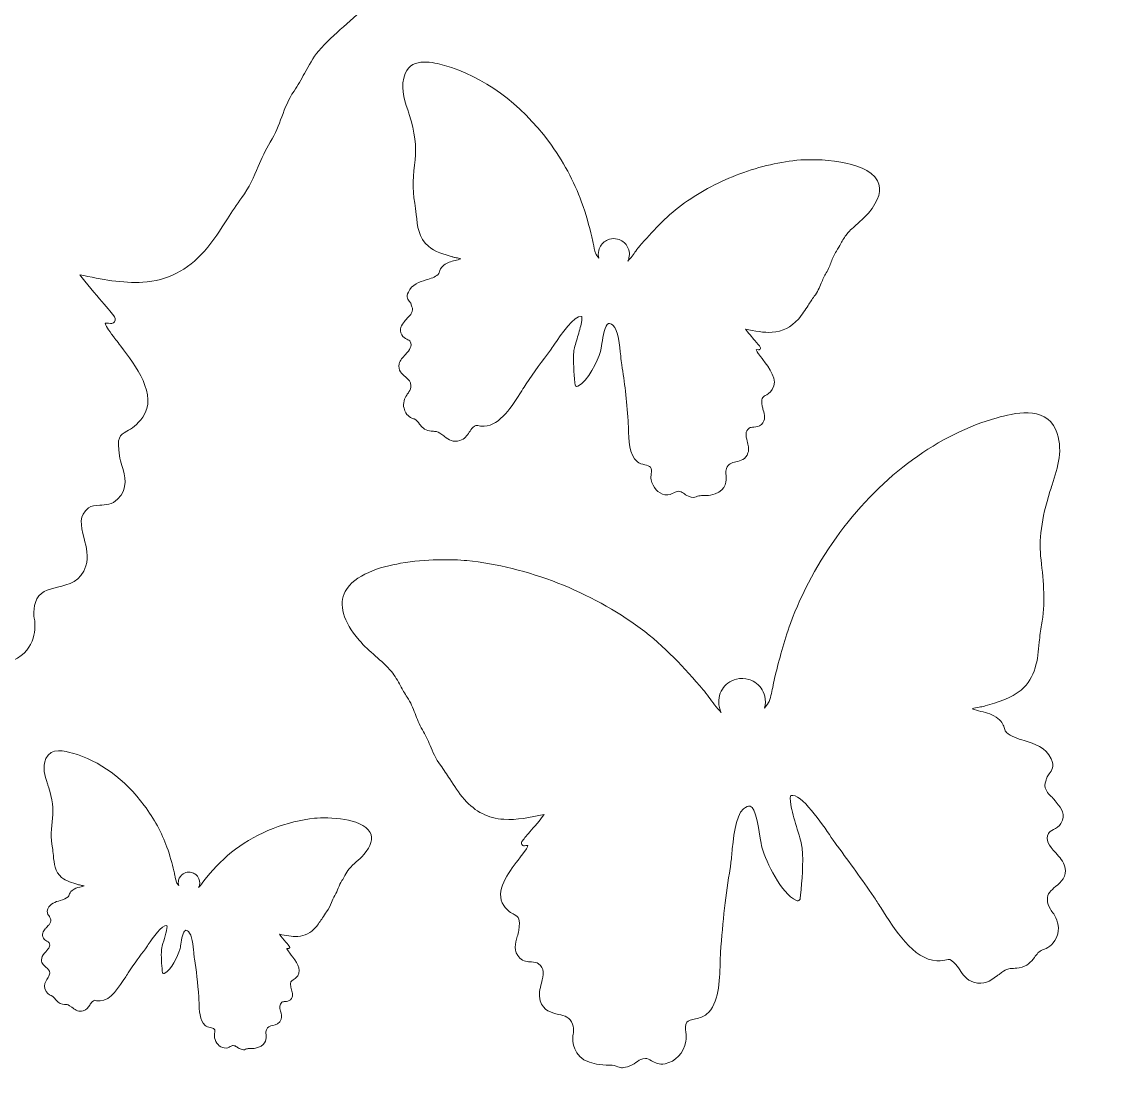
# Model space of a CAD drawing. Extents: x 245 to 764, y -945 to -55.
# Drawn here: x 479.7 to 567.3, y -864.1 to -778.6 of the extents above; entities that cross this region are included whole.
import ezdxf

# ---------------------------------------------------------------- set-up
doc = ezdxf.new("R2010")
doc.units = 0
doc.header["$MEASUREMENT"] = 0
doc.layers.add('Layer 1', color=7, linetype='Continuous', lineweight=0)

msp = doc.modelspace()

# ---------------------------------------------------------------- linework, layer by layer
at = {"layer": 'Layer 1'}
for points, knots in [([(632.82, -55.415), (632.82, -55.415), (373.36, -55.415), (373.36, -55.415), (373.36, -55.415), (244.72, -238.015), (244.72, -238.015), (244.72, -238.015), (244.72, -944.585), (244.72, -944.585), (244.72, -944.585), (764.28, -944.585), (764.28, -944.585), (764.28, -944.585), (764.28, -238.175), (764.28, -238.175), (764.28, -238.175), (632.82, -55.415), (632.82, -55.415)], [0, 0, 0, 0, 1, 1, 1, 2, 2, 2, 3, 3, 3, 4, 4, 4, 5, 5, 5, 6, 6, 6, 6]), ([(480.744, -825.116), (480.642, -825.437), (480.602, -825.781), (480.617, -826.141), (480.617, -826.141), (480.616, -826.142), (480.616, -826.142), (480.622, -826.16), (480.695, -826.447), (480.707, -826.863), (480.733, -827.878), (480.384, -829.658), (477.734, -830.131), (477.251, -830.218), (476.693, -830.26), (476.044, -830.247), (475.704, -830.24), (475.367, -830.308), (475.056, -830.449), (475.055, -830.45), (475.054, -830.451), (475.052, -830.45), (474.627, -830.644), (474.426, -830.657), (473.571, -830.333), (473.131, -830.166), (472.841, -829.96), (472.609, -829.796), (472.294, -829.571), (472.086, -829.424), (471.613, -829.416), (471.353, -829.411), (471.118, -829.543), (470.844, -829.695), (470.426, -829.928), (469.905, -830.217), (469.148, -830.069), (467.845, -829.817), (466.846, -828.738), (466.536, -827.253), (466.459, -826.885), (466.506, -826.502), (466.549, -826.131), (466.607, -825.65), (466.66, -825.195), (466.429, -824.878), (466.26, -824.647), (465.791, -824.538), (465.337, -824.433), (464.833, -824.316), (464.311, -824.196), (463.945, -823.878), (462.384, -822.521), (462.313, -819.731), (462.256, -817.49), (462.244, -816.999), (462.231, -816.536), (462.204, -816.141), (461.925, -812.199), (461.53, -808.746), (460.996, -805.584), (460.922, -805.151), (460.868, -804.569), (460.804, -803.894), (460.621, -801.948), (460.344, -799.008), (459.337, -798.13), (458.995, -797.833), (458.717, -797.721), (458.51, -797.796), (457.8, -798.058), (457.466, -800.24), (457.267, -801.543), (457.171, -802.174), (457.087, -802.719), (456.981, -803.059), (456.433, -804.812), (454.666, -808.72), (452.702, -809.613), (452.571, -809.673), (452.411, -809.644), (452.307, -809.529), (452.256, -809.473), (452.228, -809.4), (452.22, -809.324), (452.22, -809.324), (452.185, -808.96), (452.185, -808.96), (452.004, -807.082), (451.797, -804.954), (451.972, -803.058), (452.017, -802.569), (452.28, -801.692), (452.587, -800.677), (452.86, -799.769), (453.169, -798.739), (453.342, -797.903), (453.579, -796.76), (453.447, -796.502), (453.417, -796.461), (453.415, -796.459), (453.412, -796.457), (453.409, -796.455), (452.124, -796.101), (449.469, -800.022), (448.333, -801.699), (448.007, -802.18), (447.75, -802.562), (447.56, -802.812), (446.025, -804.833), (444.495, -806.964), (443.012, -809.147), (442.75, -809.534), (442.454, -810.005), (442.139, -810.504), (440.407, -813.256), (438.033, -817.025), (435.097, -817.163), (434.502, -817.191), (434.146, -817.104), (433.886, -817.041), (433.54, -816.956), (433.459, -816.936), (432.932, -817.421), (432.668, -817.663), (432.462, -817.972), (432.244, -818.3), (431.844, -818.899), (431.39, -819.579), (430.494, -819.857), (429.194, -820.261), (428.432, -819.697), (427.622, -819.1), (427.521, -819.025), (427.417, -818.948), (427.308, -818.87), (426.349, -818.184), (426.325, -818.182), (425.687, -818.131), (425.465, -818.113), (425.189, -818.092), (424.799, -818.04), (423.761, -817.902), (423.298, -817.286), (422.888, -816.742), (422.589, -816.346), (422.321, -815.989), (421.849, -815.783), (421.849, -815.783), (421.849, -815.783), (421.847, -815.782), (421.779, -815.752), (421.705, -815.725), (421.626, -815.702), (421.624, -815.701), (421.624, -815.701), (421.623, -815.701), (421.076, -815.494), (420.354, -815.114), (419.962, -813.775), (419.684, -812.826), (420.103, -811.875), (420.463, -811.287), (420.629, -811.092), (420.77, -810.896), (420.883, -810.702), (420.884, -810.702), (420.885, -810.701), (420.885, -810.701), (421.119, -810.303), (421.246, -809.907), (421.261, -809.519), (421.291, -808.76), (420.794, -808.343), (420.219, -807.859), (419.545, -807.29), (418.78, -806.646), (419.063, -805.398), (419.214, -804.736), (419.723, -804.175), (420.217, -803.634), (421.067, -802.7), (421.554, -802.072), (421.133, -801.213), (421.041, -801.027), (420.779, -800.885), (420.499, -800.734), (420.155, -800.548), (419.764, -800.338), (419.554, -799.956), (418.929, -798.817), (419.502, -798.096), (420.055, -797.398), (420.134, -797.297), (420.218, -797.191), (420.303, -797.082), (420.446, -796.892), (420.619, -796.723), (420.785, -796.56), (421.007, -796.344), (421.216, -796.14), (421.341, -795.909), (421.681, -795.279), (421.592, -795.024), (421.458, -794.638), (421.418, -794.521), (421.374, -794.391), (421.339, -794.244), (421.291, -794.051), (421.171, -793.898), (421.031, -793.72), (420.722, -793.327), (420.336, -792.837), (420.779, -791.852), (421.424, -790.417), (422.872, -789.969), (424.15, -789.575), (425.013, -789.309), (425.828, -789.058), (426.376, -788.553), (426.527, -788.416), (426.569, -788.271), (426.634, -788.051), (426.738, -787.706), (426.866, -787.276), (427.444, -786.806), (428.091, -786.281), (428.846, -786.094), (429.575, -785.912), (429.968, -785.815), (430.347, -785.722), (430.696, -785.579), (430.424, -785.495), (430.092, -785.437), (429.817, -785.388), (429.569, -785.345), (429.335, -785.304), (429.151, -785.249), (429.151, -785.249), (429.036, -785.216), (429.036, -785.216), (427.571, -784.786), (425.748, -784.253), (424.547, -783.24), (422.691, -781.674), (422.475, -779.418), (422.267, -777.237), (422.194, -776.478), (422.126, -775.762), (421.992, -775.076), (421.491, -772.527), (421.727, -769.658), (422.055, -766.936), (422.351, -764.483), (421.994, -761.757), (420.934, -758.359), (420.847, -758.077), (420.752, -757.789), (420.662, -757.51), (419.94, -755.297), (419.195, -753.007), (420.205, -750.625), (421.541, -747.471), (425.607, -748.587), (427.562, -749.124), (434.792, -751.11), (441.963, -756.346), (447.237, -763.49), (449.928, -767.135), (452.015, -770.976), (453.444, -774.907), (454.26, -777.152), (454.868, -779.474), (455.356, -781.449), (455.453, -781.841), (455.534, -782.249), (455.612, -782.645), (455.747, -783.325), (455.886, -784.026), (456.108, -784.654), (456.181, -784.783), (456.43, -785.153), (456.681, -785.496), (456.549, -785.027), (456.534, -784.519), (456.659, -784.012), (456.845, -783.255), (457.309, -782.64), (457.916, -782.249), (458.151, -782.097), (458.408, -781.979), (458.678, -781.9), (459.159, -781.758), (459.683, -781.737), (460.205, -781.866), (460.612, -781.966), (460.976, -782.146), (461.288, -782.385), (461.558, -782.591), (461.787, -782.842), (461.969, -783.124), (462.39, -783.778), (462.552, -784.597), (462.351, -785.412), (462.297, -785.634), (462.219, -785.842), (462.119, -786.037), (462.684, -785.464), (463.243, -784.698), (463.655, -784.133), (463.929, -783.758), (464.166, -783.433), (464.366, -783.201), (466.686, -780.515), (469.247, -777.719), (472.264, -775.484), (475.29, -773.244), (478.854, -771.29), (482.568, -769.835), (486.323, -768.365), (490.265, -767.391), (493.972, -767.02), (495.827, -766.836), (499.116, -766.812), (502.279, -767.356), (504.829, -767.794), (508.102, -768.76), (509.214, -770.876), (510.087, -772.54), (509.507, -774.594), (507.485, -776.979), (506.864, -777.712), (506.135, -778.354), (505.431, -778.973), (504.738, -779.585), (504.021, -780.216), (503.432, -780.918), (502.98, -781.456), (502.65, -782.067), (502.299, -782.714), (502.043, -783.186), (501.779, -783.674), (501.461, -784.133), (501.006, -784.794), (500.751, -785.475), (500.479, -786.194), (500.232, -786.852), (499.976, -787.533), (499.553, -788.216), (499.158, -788.86), (498.875, -789.524), (498.601, -790.168), (498.248, -790.995), (497.886, -791.849), (497.281, -792.666), (496.866, -793.226), (496.494, -793.806), (496.136, -794.366), (495.586, -795.225), (495.017, -796.113), (494.286, -796.943), (492.906, -798.513), (491.335, -799.306), (489.343, -799.44), (487.763, -799.547), (486.026, -799.213), (484.317, -798.839), (484.747, -799.46), (485.602, -800.452), (486.077, -801.001), (486.554, -801.553), (486.931, -801.989), (487.09, -802.228), (487.193, -802.38), (487.159, -802.595), (486.99, -802.707), (486.919, -802.754), (486.832, -802.767), (486.749, -802.753), (486.511, -802.713), (486.387, -802.72), (486.331, -802.731), (486.357, -802.897), (486.583, -803.256), (487.001, -803.799), (487.067, -803.884), (487.125, -803.96), (487.172, -804.024), (487.289, -804.184), (487.429, -804.368), (487.576, -804.561), (488.77, -806.125), (490.575, -808.489), (489.353, -810.248), (488.902, -810.899), (488.435, -811.17), (488.059, -811.387), (487.499, -811.712), (487.243, -811.86), (487.484, -813.366), (487.523, -813.613), (487.597, -813.87), (487.676, -814.14), (487.914, -814.96), (488.21, -815.98), (487.335, -816.833), (486.9, -817.256), (486.368, -817.288), (485.898, -817.317), (485.543, -817.339), (485.235, -817.358), (485.011, -817.533), (484.223, -818.147), (484.358, -818.858), (484.645, -819.968), (484.831, -820.688), (485.023, -821.436), (484.794, -822.173), (484.399, -823.437), (483.403, -823.672), (482.523, -823.88), (481.722, -824.068), (481.03, -824.231), (480.744, -825.116)], [0, 0, 0, 0, 1, 1, 1, 2, 2, 2, 3, 3, 3, 4, 4, 4, 5, 5, 5, 6, 6, 6, 7, 7, 7, 8, 8, 8, 9, 9, 9, 10, 10, 10, 11, 11, 11, 12, 12, 12, 13, 13, 13, 14, 14, 14, 15, 15, 15, 16, 16, 16, 17, 17, 17, 18, 18, 18, 19, 19, 19, 20, 20, 20, 21, 21, 21, 22, 22, 22, 23, 23, 23, 24, 24, 24, 25, 25, 25, 26, 26, 26, 27, 27, 27, 28, 28, 28, 29, 29, 29, 30, 30, 30, 31, 31, 31, 32, 32, 32, 33, 33, 33, 34, 34, 34, 35, 35, 35, 36, 36, 36, 37, 37, 37, 38, 38, 38, 39, 39, 39, 40, 40, 40, 41, 41, 41, 42, 42, 42, 43, 43, 43, 44, 44, 44, 45, 45, 45, 46, 46, 46, 47, 47, 47, 48, 48, 48, 49, 49, 49, 50, 50, 50, 51, 51, 51, 52, 52, 52, 53, 53, 53, 54, 54, 54, 55, 55, 55, 56, 56, 56, 57, 57, 57, 58, 58, 58, 59, 59, 59, 60, 60, 60, 61, 61, 61, 62, 62, 62, 63, 63, 63, 64, 64, 64, 65, 65, 65, 66, 66, 66, 67, 67, 67, 68, 68, 68, 69, 69, 69, 70, 70, 70, 71, 71, 71, 72, 72, 72, 73, 73, 73, 74, 74, 74, 75, 75, 75, 76, 76, 76, 77, 77, 77, 78, 78, 78, 79, 79, 79, 80, 80, 80, 81, 81, 81, 82, 82, 82, 83, 83, 83, 84, 84, 84, 85, 85, 85, 86, 86, 86, 87, 87, 87, 88, 88, 88, 89, 89, 89, 90, 90, 90, 91, 91, 91, 92, 92, 92, 93, 93, 93, 94, 94, 94, 95, 95, 95, 96, 96, 96, 97, 97, 97, 98, 98, 98, 99, 99, 99, 100, 100, 100, 101, 101, 101, 102, 102, 102, 103, 103, 103, 104, 104, 104, 105, 105, 105, 106, 106, 106, 107, 107, 107, 108, 108, 108, 109, 109, 109, 110, 110, 110, 111, 111, 111, 112, 112, 112, 113, 113, 113, 114, 114, 114, 115, 115, 115, 116, 116, 116, 117, 117, 117, 118, 118, 118, 119, 119, 119, 120, 120, 120, 121, 121, 121, 122, 122, 122, 123, 123, 123, 124, 124, 124, 125, 125, 125, 126, 126, 126, 127, 127, 127, 128, 128, 128, 129, 129, 129, 130, 130, 130, 131, 131, 131, 132, 132, 132, 133, 133, 133, 134, 134, 134, 135, 135, 135, 136, 136, 136, 137, 137, 137, 138, 138, 138, 139, 139, 139, 140, 140, 140, 141, 141, 141, 141]), ([(538.371, -804.116), (538.574, -804.351), (538.734, -804.536), (538.801, -804.638), (538.845, -804.702), (538.831, -804.794), (538.759, -804.841), (538.729, -804.861), (538.692, -804.867), (538.657, -804.861), (538.556, -804.844), (538.503, -804.847), (538.479, -804.852), (538.49, -804.922), (538.586, -805.075), (538.764, -805.306), (538.792, -805.342), (538.816, -805.374), (538.837, -805.401), (538.886, -805.469), (538.946, -805.547), (539.008, -805.629), (539.516, -806.294), (540.283, -807.299), (539.763, -808.046), (539.572, -808.323), (539.373, -808.438), (539.213, -808.531), (538.975, -808.668), (538.866, -808.732), (538.969, -809.371), (538.986, -809.476), (539.017, -809.586), (539.051, -809.701), (539.152, -810.049), (539.278, -810.482), (538.906, -810.845), (538.721, -811.025), (538.495, -811.038), (538.295, -811.051), (538.144, -811.06), (538.013, -811.068), (537.918, -811.143), (537.583, -811.404), (537.641, -811.706), (537.763, -812.177), (537.842, -812.484), (537.923, -812.801), (537.826, -813.115), (537.658, -813.652), (537.235, -813.752), (536.861, -813.84), (536.52, -813.92), (536.226, -813.989), (536.104, -814.365), (536.061, -814.501), (536.044, -814.648), (536.05, -814.801), (536.05, -814.801), (536.05, -814.802), (536.05, -814.802), (536.052, -814.809), (536.084, -814.931), (536.089, -815.108), (536.1, -815.539), (535.951, -816.296), (534.825, -816.497), (534.62, -816.534), (534.383, -816.552), (534.107, -816.546), (533.963, -816.543), (533.819, -816.572), (533.687, -816.632), (533.686, -816.632), (533.686, -816.633), (533.685, -816.632), (533.505, -816.715), (533.419, -816.72), (533.056, -816.583), (532.869, -816.511), (532.746, -816.424), (532.647, -816.354), (532.513, -816.259), (532.425, -816.196), (532.224, -816.193), (532.113, -816.191), (532.013, -816.247), (531.897, -816.311), (531.719, -816.41), (531.498, -816.533), (531.176, -816.47), (530.623, -816.363), (530.198, -815.905), (530.066, -815.274), (530.033, -815.117), (530.053, -814.954), (530.072, -814.797), (530.096, -814.592), (530.119, -814.399), (530.021, -814.264), (529.949, -814.166), (529.749, -814.12), (529.556, -814.075), (529.342, -814.025), (529.121, -813.974), (528.965, -813.839), (528.301, -813.263), (528.271, -812.077), (528.247, -811.124), (528.242, -810.915), (528.237, -810.719), (528.225, -810.551), (528.106, -808.875), (527.939, -807.408), (527.711, -806.064), (527.68, -805.88), (527.657, -805.633), (527.63, -805.346), (527.552, -804.519), (527.435, -803.269), (527.006, -802.896), (526.861, -802.77), (526.743, -802.722), (526.655, -802.754), (526.353, -802.865), (526.211, -803.793), (526.127, -804.347), (526.086, -804.615), (526.05, -804.846), (526.005, -804.991), (525.772, -805.736), (525.021, -807.397), (524.187, -807.776), (524.131, -807.802), (524.063, -807.79), (524.019, -807.741), (523.997, -807.717), (523.985, -807.686), (523.982, -807.654), (523.982, -807.654), (523.967, -807.499), (523.967, -807.499), (523.89, -806.701), (523.802, -805.796), (523.876, -804.991), (523.895, -804.783), (524.007, -804.41), (524.137, -803.979), (524.253, -803.593), (524.385, -803.155), (524.458, -802.8), (524.559, -802.314), (524.503, -802.204), (524.49, -802.187), (524.489, -802.186), (524.488, -802.185), (524.487, -802.184), (523.941, -802.034), (522.812, -803.7), (522.33, -804.413), (522.191, -804.617), (522.082, -804.78), (522.001, -804.886), (521.349, -805.745), (520.698, -806.651), (520.068, -807.579), (519.957, -807.743), (519.831, -807.943), (519.697, -808.155), (518.961, -809.325), (517.952, -810.927), (516.704, -810.985), (516.451, -810.997), (516.3, -810.96), (516.19, -810.933), (516.043, -810.897), (516.008, -810.889), (515.784, -811.095), (515.672, -811.198), (515.584, -811.329), (515.492, -811.468), (515.322, -811.723), (515.129, -812.012), (514.748, -812.13), (514.196, -812.302), (513.871, -812.062), (513.527, -811.808), (513.484, -811.777), (513.44, -811.744), (513.394, -811.711), (512.986, -811.419), (512.976, -811.418), (512.705, -811.396), (512.611, -811.389), (512.493, -811.38), (512.327, -811.358), (511.886, -811.3), (511.69, -811.038), (511.516, -810.806), (511.388, -810.638), (511.274, -810.486), (511.074, -810.399), (511.074, -810.399), (511.074, -810.399), (511.073, -810.398), (511.044, -810.385), (511.013, -810.374), (510.979, -810.364), (510.978, -810.364), (510.978, -810.364), (510.978, -810.364), (510.745, -810.276), (510.439, -810.115), (510.272, -809.545), (510.154, -809.142), (510.332, -808.738), (510.485, -808.488), (510.555, -808.405), (510.615, -808.322), (510.663, -808.239), (510.664, -808.239), (510.664, -808.239), (510.664, -808.239), (510.763, -808.07), (510.818, -807.902), (510.824, -807.736), (510.837, -807.414), (510.625, -807.237), (510.381, -807.031), (510.095, -806.789), (509.77, -806.515), (509.89, -805.985), (509.954, -805.703), (510.17, -805.465), (510.38, -805.235), (510.742, -804.838), (510.948, -804.572), (510.77, -804.206), (510.731, -804.127), (510.619, -804.067), (510.5, -804.003), (510.354, -803.924), (510.187, -803.834), (510.099, -803.672), (509.833, -803.188), (510.076, -802.882), (510.311, -802.585), (510.345, -802.542), (510.381, -802.497), (510.417, -802.45), (510.477, -802.37), (510.551, -802.298), (510.622, -802.229), (510.716, -802.137), (510.805, -802.05), (510.858, -801.952), (511.002, -801.684), (510.965, -801.576), (510.908, -801.412), (510.891, -801.363), (510.872, -801.307), (510.857, -801.245), (510.837, -801.163), (510.786, -801.098), (510.726, -801.022), (510.595, -800.855), (510.431, -800.646), (510.619, -800.228), (510.893, -799.618), (511.509, -799.427), (512.052, -799.26), (512.419, -799.147), (512.765, -799.041), (512.998, -798.826), (513.062, -798.768), (513.08, -798.706), (513.108, -798.612), (513.152, -798.466), (513.206, -798.283), (513.452, -798.083), (513.727, -797.86), (514.048, -797.781), (514.358, -797.703), (514.525, -797.662), (514.685, -797.623), (514.834, -797.562), (514.718, -797.526), (514.577, -797.501), (514.46, -797.481), (514.355, -797.463), (514.256, -797.445), (514.177, -797.422), (514.177, -797.422), (514.128, -797.407), (514.128, -797.407), (513.506, -797.225), (512.731, -796.998), (512.221, -796.568), (511.432, -795.902), (511.34, -794.943), (511.251, -794.016), (511.22, -793.694), (511.192, -793.389), (511.134, -793.098), (510.922, -792.015), (511.022, -790.795), (511.161, -789.638), (511.287, -788.596), (511.136, -787.437), (510.685, -785.993), (510.648, -785.874), (510.608, -785.751), (510.569, -785.632), (510.262, -784.692), (509.946, -783.719), (510.375, -782.706), (510.943, -781.366), (512.671, -781.84), (513.502, -782.068), (516.575, -782.912), (519.623, -785.138), (521.864, -788.174), (523.007, -789.723), (523.894, -791.355), (524.502, -793.026), (524.848, -793.98), (525.107, -794.967), (525.315, -795.807), (525.356, -795.973), (525.39, -796.146), (525.423, -796.315), (525.481, -796.604), (525.54, -796.902), (525.634, -797.169), (525.665, -797.224), (525.771, -797.381), (525.877, -797.527), (525.822, -797.327), (525.815, -797.111), (525.868, -796.896), (525.947, -796.574), (526.145, -796.313), (526.402, -796.147), (526.502, -796.082), (526.611, -796.032), (526.726, -795.998), (526.931, -795.938), (527.153, -795.929), (527.375, -795.984), (527.548, -796.026), (527.703, -796.103), (527.836, -796.204), (527.95, -796.292), (528.048, -796.399), (528.125, -796.519), (528.304, -796.797), (528.373, -797.145), (528.287, -797.491), (528.264, -797.585), (528.231, -797.674), (528.189, -797.757), (528.429, -797.513), (528.667, -797.187), (528.842, -796.948), (528.958, -796.788), (529.059, -796.65), (529.144, -796.551), (530.13, -795.41), (531.218, -794.221), (532.5, -793.271), (533.787, -792.319), (535.301, -791.489), (536.88, -790.87), (538.476, -790.246), (540.151, -789.832), (541.727, -789.674), (542.515, -789.596), (543.913, -789.586), (545.257, -789.817), (546.341, -790.003), (547.732, -790.414), (548.205, -791.313), (548.576, -792.02), (548.329, -792.893), (547.469, -793.907), (547.206, -794.219), (546.896, -794.491), (546.597, -794.754), (546.302, -795.014), (545.997, -795.283), (545.747, -795.581), (545.555, -795.81), (545.415, -796.069), (545.265, -796.344), (545.157, -796.545), (545.044, -796.752), (544.909, -796.948), (544.716, -797.228), (544.608, -797.518), (544.492, -797.823), (544.387, -798.103), (544.278, -798.392), (544.099, -798.683), (543.931, -798.956), (543.81, -799.239), (543.694, -799.512), (543.544, -799.864), (543.39, -800.227), (543.133, -800.574), (542.957, -800.812), (542.799, -801.059), (542.646, -801.296), (542.412, -801.661), (542.171, -802.039), (541.86, -802.391), (541.274, -803.059), (540.606, -803.396), (539.759, -803.453), (539.088, -803.498), (538.35, -803.356), (537.623, -803.197), (537.806, -803.462), (538.169, -803.883), (538.371, -804.116)], [0, 0, 0, 0, 1, 1, 1, 2, 2, 2, 3, 3, 3, 4, 4, 4, 5, 5, 5, 6, 6, 6, 7, 7, 7, 8, 8, 8, 9, 9, 9, 10, 10, 10, 11, 11, 11, 12, 12, 12, 13, 13, 13, 14, 14, 14, 15, 15, 15, 16, 16, 16, 17, 17, 17, 18, 18, 18, 19, 19, 19, 20, 20, 20, 21, 21, 21, 22, 22, 22, 23, 23, 23, 24, 24, 24, 25, 25, 25, 26, 26, 26, 27, 27, 27, 28, 28, 28, 29, 29, 29, 30, 30, 30, 31, 31, 31, 32, 32, 32, 33, 33, 33, 34, 34, 34, 35, 35, 35, 36, 36, 36, 37, 37, 37, 38, 38, 38, 39, 39, 39, 40, 40, 40, 41, 41, 41, 42, 42, 42, 43, 43, 43, 44, 44, 44, 45, 45, 45, 46, 46, 46, 47, 47, 47, 48, 48, 48, 49, 49, 49, 50, 50, 50, 51, 51, 51, 52, 52, 52, 53, 53, 53, 54, 54, 54, 55, 55, 55, 56, 56, 56, 57, 57, 57, 58, 58, 58, 59, 59, 59, 60, 60, 60, 61, 61, 61, 62, 62, 62, 63, 63, 63, 64, 64, 64, 65, 65, 65, 66, 66, 66, 67, 67, 67, 68, 68, 68, 69, 69, 69, 70, 70, 70, 71, 71, 71, 72, 72, 72, 73, 73, 73, 74, 74, 74, 75, 75, 75, 76, 76, 76, 77, 77, 77, 78, 78, 78, 79, 79, 79, 80, 80, 80, 81, 81, 81, 82, 82, 82, 83, 83, 83, 84, 84, 84, 85, 85, 85, 86, 86, 86, 87, 87, 87, 88, 88, 88, 89, 89, 89, 90, 90, 90, 91, 91, 91, 92, 92, 92, 93, 93, 93, 94, 94, 94, 95, 95, 95, 96, 96, 96, 97, 97, 97, 98, 98, 98, 99, 99, 99, 100, 100, 100, 101, 101, 101, 102, 102, 102, 103, 103, 103, 104, 104, 104, 105, 105, 105, 106, 106, 106, 107, 107, 107, 108, 108, 108, 109, 109, 109, 110, 110, 110, 111, 111, 111, 112, 112, 112, 113, 113, 113, 114, 114, 114, 115, 115, 115, 116, 116, 116, 117, 117, 117, 118, 118, 118, 119, 119, 119, 120, 120, 120, 121, 121, 121, 122, 122, 122, 123, 123, 123, 124, 124, 124, 125, 125, 125, 126, 126, 126, 127, 127, 127, 128, 128, 128, 129, 129, 129, 130, 130, 130, 131, 131, 131, 132, 132, 132, 133, 133, 133, 134, 134, 134, 135, 135, 135, 136, 136, 136, 137, 137, 137, 138, 138, 138, 139, 139, 139, 140, 140, 140, 141, 141, 141, 141]), ([(562.47, -847.864), (562.102, -848.174), (561.784, -848.441), (561.804, -848.926), (561.813, -849.174), (561.895, -849.427), (562.044, -849.681), (562.044, -849.681), (562.044, -849.682), (562.045, -849.682), (562.118, -849.806), (562.207, -849.932), (562.313, -850.056), (562.544, -850.432), (562.812, -851.04), (562.634, -851.647), (562.383, -852.503), (561.922, -852.746), (561.572, -852.878), (561.571, -852.879), (561.571, -852.879), (561.57, -852.879), (561.52, -852.894), (561.472, -852.911), (561.429, -852.93), (561.428, -852.93), (561.428, -852.93), (561.428, -852.93), (561.126, -853.063), (560.954, -853.291), (560.763, -853.544), (560.501, -853.892), (560.205, -854.286), (559.542, -854.374), (559.292, -854.407), (559.115, -854.421), (558.973, -854.432), (558.566, -854.465), (558.55, -854.466), (557.937, -854.905), (557.868, -854.954), (557.801, -855.004), (557.736, -855.051), (557.219, -855.433), (556.731, -855.794), (555.9, -855.536), (555.328, -855.358), (555.037, -854.923), (554.781, -854.54), (554.642, -854.33), (554.51, -854.133), (554.341, -853.978), (554.005, -853.668), (553.952, -853.681), (553.732, -853.735), (553.565, -853.775), (553.338, -853.831), (552.957, -853.813), (551.08, -853.725), (549.562, -851.315), (548.455, -849.555), (548.253, -849.236), (548.064, -848.935), (547.896, -848.688), (546.949, -847.292), (545.97, -845.93), (544.989, -844.638), (544.867, -844.477), (544.703, -844.234), (544.495, -843.926), (543.769, -842.854), (542.071, -840.347), (541.249, -840.573), (541.247, -840.574), (541.245, -840.575), (541.244, -840.577), (541.225, -840.603), (541.14, -840.768), (541.292, -841.499), (541.402, -842.033), (541.6, -842.692), (541.775, -843.272), (541.971, -843.922), (542.139, -844.482), (542.168, -844.795), (542.28, -846.007), (542.148, -847.368), (542.032, -848.568), (542.032, -848.568), (542.009, -848.801), (542.009, -848.801), (542.004, -848.849), (541.986, -848.896), (541.954, -848.932), (541.887, -849.005), (541.785, -849.025), (541.701, -848.986), (540.446, -848.415), (539.316, -845.916), (538.965, -844.795), (538.898, -844.578), (538.844, -844.23), (538.782, -843.826), (538.655, -842.993), (538.442, -841.598), (537.987, -841.431), (537.855, -841.382), (537.677, -841.454), (537.459, -841.644), (536.815, -842.205), (536.638, -844.085), (536.521, -845.329), (536.48, -845.76), (536.445, -846.133), (536.398, -846.41), (536.056, -848.432), (535.804, -850.639), (535.626, -853.16), (535.608, -853.412), (535.601, -853.708), (535.593, -854.022), (535.556, -855.455), (535.511, -857.239), (534.513, -858.107), (534.279, -858.31), (533.945, -858.387), (533.623, -858.461), (533.332, -858.529), (533.033, -858.598), (532.924, -858.746), (532.777, -858.949), (532.811, -859.24), (532.848, -859.547), (532.875, -859.784), (532.905, -860.029), (532.856, -860.264), (532.658, -861.214), (532.019, -861.904), (531.186, -862.065), (530.702, -862.159), (530.369, -861.975), (530.101, -861.826), (529.926, -861.728), (529.776, -861.644), (529.61, -861.647), (529.308, -861.652), (529.175, -861.747), (528.973, -861.89), (528.825, -861.995), (528.639, -862.127), (528.358, -862.234), (527.811, -862.441), (527.683, -862.432), (527.411, -862.309), (527.41, -862.309), (527.41, -862.308), (527.408, -862.308), (527.21, -862.218), (526.994, -862.174), (526.777, -862.179), (526.362, -862.187), (526.005, -862.16), (525.696, -862.104), (524.002, -861.802), (523.779, -860.664), (523.796, -860.015), (523.803, -859.749), (523.85, -859.565), (523.854, -859.554), (523.854, -859.554), (523.853, -859.553), (523.853, -859.553), (523.863, -859.323), (523.837, -859.103), (523.772, -858.898), (523.589, -858.332), (523.146, -858.228), (522.634, -858.108), (522.072, -857.975), (521.435, -857.825), (521.183, -857.017), (521.036, -856.545), (521.159, -856.067), (521.278, -855.606), (521.461, -854.897), (521.547, -854.443), (521.044, -854.05), (520.9, -853.938), (520.703, -853.926), (520.476, -853.911), (520.176, -853.893), (519.836, -853.872), (519.558, -853.602), (518.998, -853.057), (519.188, -852.405), (519.34, -851.88), (519.39, -851.708), (519.437, -851.543), (519.462, -851.385), (519.617, -850.423), (519.453, -850.328), (519.095, -850.12), (518.855, -849.981), (518.556, -849.808), (518.268, -849.392), (517.486, -848.267), (518.64, -846.756), (519.404, -845.756), (519.498, -845.632), (519.587, -845.515), (519.662, -845.412), (519.692, -845.371), (519.729, -845.323), (519.771, -845.269), (520.039, -844.921), (520.183, -844.692), (520.2, -844.586), (520.164, -844.579), (520.085, -844.574), (519.932, -844.6), (519.879, -844.609), (519.824, -844.601), (519.779, -844.57), (519.671, -844.499), (519.649, -844.361), (519.715, -844.264), (519.816, -844.111), (520.057, -843.832), (520.362, -843.479), (520.666, -843.128), (521.212, -842.495), (521.488, -842.097), (520.395, -842.336), (519.284, -842.55), (518.274, -842.482), (517, -842.396), (515.996, -841.889), (515.113, -840.885), (514.646, -840.354), (514.283, -839.787), (513.931, -839.237), (513.702, -838.88), (513.464, -838.508), (513.198, -838.151), (512.812, -837.628), (512.58, -837.082), (512.354, -836.553), (512.18, -836.142), (511.999, -835.717), (511.746, -835.305), (511.476, -834.868), (511.312, -834.433), (511.154, -834.012), (510.98, -833.553), (510.817, -833.117), (510.526, -832.695), (510.323, -832.401), (510.154, -832.089), (509.99, -831.787), (509.766, -831.374), (509.555, -830.983), (509.266, -830.639), (508.89, -830.191), (508.431, -829.787), (507.988, -829.396), (507.538, -829), (507.072, -828.59), (506.675, -828.121), (505.382, -826.596), (505.011, -825.283), (505.569, -824.219), (506.28, -822.866), (508.373, -822.248), (510.003, -821.968), (512.025, -821.62), (514.128, -821.635), (515.314, -821.753), (517.684, -821.99), (520.205, -822.613), (522.606, -823.553), (524.98, -824.483), (527.259, -825.732), (529.194, -827.165), (531.123, -828.594), (532.76, -830.381), (534.243, -832.099), (534.371, -832.247), (534.523, -832.455), (534.698, -832.695), (534.961, -833.056), (535.319, -833.546), (535.68, -833.912), (535.616, -833.788), (535.567, -833.654), (535.532, -833.513), (535.404, -832.992), (535.507, -832.468), (535.776, -832.05), (535.892, -831.87), (536.039, -831.709), (536.212, -831.577), (536.411, -831.424), (536.644, -831.309), (536.904, -831.245), (537.238, -831.163), (537.573, -831.176), (537.88, -831.267), (538.053, -831.318), (538.217, -831.393), (538.368, -831.49), (538.755, -831.74), (539.052, -832.133), (539.171, -832.617), (539.251, -832.941), (539.241, -833.266), (539.157, -833.566), (539.317, -833.347), (539.477, -833.11), (539.523, -833.028), (539.665, -832.626), (539.754, -832.178), (539.841, -831.744), (539.89, -831.49), (539.942, -831.229), (540.004, -830.979), (540.316, -829.716), (540.705, -828.231), (541.227, -826.796), (542.141, -824.282), (543.475, -821.827), (545.195, -819.496), (548.567, -814.929), (553.152, -811.581), (557.775, -810.311), (559.025, -809.968), (561.625, -809.254), (562.479, -811.271), (563.125, -812.794), (562.648, -814.258), (562.187, -815.673), (562.129, -815.851), (562.068, -816.036), (562.012, -816.216), (561.335, -818.388), (561.107, -820.131), (561.296, -821.699), (561.506, -823.44), (561.656, -825.274), (561.336, -826.904), (561.25, -827.342), (561.207, -827.801), (561.161, -828.286), (561.027, -829.68), (560.889, -831.123), (559.702, -832.124), (558.935, -832.771), (557.769, -833.112), (556.832, -833.387), (556.832, -833.387), (556.759, -833.408), (556.759, -833.408), (556.641, -833.444), (556.491, -833.47), (556.333, -833.497), (556.157, -833.528), (555.945, -833.566), (555.771, -833.619), (555.994, -833.711), (556.236, -833.77), (556.488, -833.832), (556.954, -833.948), (557.437, -834.068), (557.85, -834.404), (558.22, -834.704), (558.301, -834.979), (558.368, -835.199), (558.41, -835.34), (558.437, -835.433), (558.533, -835.521), (558.884, -835.844), (559.405, -836.004), (559.956, -836.174), (560.773, -836.426), (561.699, -836.712), (562.112, -837.63), (562.395, -838.26), (562.148, -838.573), (561.95, -838.824), (561.861, -838.938), (561.784, -839.036), (561.754, -839.159), (561.731, -839.253), (561.703, -839.337), (561.677, -839.411), (561.592, -839.658), (561.535, -839.821), (561.753, -840.224), (561.832, -840.372), (561.966, -840.502), (562.108, -840.64), (562.214, -840.744), (562.325, -840.852), (562.416, -840.974), (562.47, -841.044), (562.524, -841.111), (562.575, -841.176), (562.928, -841.622), (563.294, -842.083), (562.895, -842.811), (562.761, -843.056), (562.511, -843.19), (562.291, -843.309), (562.112, -843.406), (561.944, -843.496), (561.885, -843.615), (561.616, -844.165), (561.927, -844.566), (562.471, -845.163), (562.787, -845.509), (563.113, -845.867), (563.209, -846.291), (563.389, -847.089), (562.9, -847.5), (562.47, -847.864)], [0, 0, 0, 0, 1, 1, 1, 2, 2, 2, 3, 3, 3, 4, 4, 4, 5, 5, 5, 6, 6, 6, 7, 7, 7, 8, 8, 8, 9, 9, 9, 10, 10, 10, 11, 11, 11, 12, 12, 12, 13, 13, 13, 14, 14, 14, 15, 15, 15, 16, 16, 16, 17, 17, 17, 18, 18, 18, 19, 19, 19, 20, 20, 20, 21, 21, 21, 22, 22, 22, 23, 23, 23, 24, 24, 24, 25, 25, 25, 26, 26, 26, 27, 27, 27, 28, 28, 28, 29, 29, 29, 30, 30, 30, 31, 31, 31, 32, 32, 32, 33, 33, 33, 34, 34, 34, 35, 35, 35, 36, 36, 36, 37, 37, 37, 38, 38, 38, 39, 39, 39, 40, 40, 40, 41, 41, 41, 42, 42, 42, 43, 43, 43, 44, 44, 44, 45, 45, 45, 46, 46, 46, 47, 47, 47, 48, 48, 48, 49, 49, 49, 50, 50, 50, 51, 51, 51, 52, 52, 52, 53, 53, 53, 54, 54, 54, 55, 55, 55, 56, 56, 56, 57, 57, 57, 58, 58, 58, 59, 59, 59, 60, 60, 60, 61, 61, 61, 62, 62, 62, 63, 63, 63, 64, 64, 64, 65, 65, 65, 66, 66, 66, 67, 67, 67, 68, 68, 68, 69, 69, 69, 70, 70, 70, 71, 71, 71, 72, 72, 72, 73, 73, 73, 74, 74, 74, 75, 75, 75, 76, 76, 76, 77, 77, 77, 78, 78, 78, 79, 79, 79, 80, 80, 80, 81, 81, 81, 82, 82, 82, 83, 83, 83, 84, 84, 84, 85, 85, 85, 86, 86, 86, 87, 87, 87, 88, 88, 88, 89, 89, 89, 90, 90, 90, 91, 91, 91, 92, 92, 92, 93, 93, 93, 94, 94, 94, 95, 95, 95, 96, 96, 96, 97, 97, 97, 98, 98, 98, 99, 99, 99, 100, 100, 100, 101, 101, 101, 102, 102, 102, 103, 103, 103, 104, 104, 104, 105, 105, 105, 106, 106, 106, 107, 107, 107, 108, 108, 108, 109, 109, 109, 110, 110, 110, 111, 111, 111, 112, 112, 112, 113, 113, 113, 114, 114, 114, 115, 115, 115, 116, 116, 116, 117, 117, 117, 118, 118, 118, 119, 119, 119, 120, 120, 120, 121, 121, 121, 122, 122, 122, 123, 123, 123, 124, 124, 124, 125, 125, 125, 126, 126, 126, 127, 127, 127, 128, 128, 128, 129, 129, 129, 130, 130, 130, 131, 131, 131, 132, 132, 132, 133, 133, 133, 134, 134, 134, 135, 135, 135, 136, 136, 136, 137, 137, 137, 138, 138, 138, 139, 139, 139, 140, 140, 140, 141, 141, 141, 141]), ([(507.051, -845.308), (506.869, -845.522), (506.657, -845.709), (506.451, -845.89), (506.249, -846.069), (506.04, -846.253), (505.868, -846.458), (505.736, -846.615), (505.64, -846.793), (505.537, -846.982), (505.463, -847.12), (505.385, -847.262), (505.293, -847.396), (505.16, -847.589), (505.086, -847.788), (505.006, -847.998), (504.934, -848.19), (504.859, -848.388), (504.736, -848.588), (504.621, -848.775), (504.538, -848.969), (504.458, -849.157), (504.355, -849.398), (504.249, -849.648), (504.073, -849.886), (503.952, -850.049), (503.843, -850.219), (503.739, -850.382), (503.578, -850.633), (503.412, -850.892), (503.199, -851.134), (502.796, -851.592), (502.338, -851.824), (501.757, -851.863), (501.296, -851.894), (500.789, -851.797), (500.29, -851.688), (500.415, -851.869), (500.665, -852.158), (500.804, -852.318), (500.943, -852.479), (501.053, -852.607), (501.099, -852.677), (501.129, -852.721), (501.119, -852.784), (501.07, -852.816), (501.049, -852.83), (501.024, -852.834), (501, -852.83), (500.93, -852.818), (500.894, -852.82), (500.878, -852.823), (500.885, -852.872), (500.951, -852.976), (501.073, -853.135), (501.092, -853.16), (501.109, -853.182), (501.123, -853.2), (501.157, -853.247), (501.198, -853.301), (501.241, -853.357), (501.59, -853.814), (502.116, -854.503), (501.76, -855.017), (501.628, -855.207), (501.492, -855.286), (501.382, -855.349), (501.218, -855.444), (501.144, -855.487), (501.214, -855.927), (501.226, -855.999), (501.247, -856.074), (501.27, -856.153), (501.34, -856.392), (501.426, -856.689), (501.171, -856.938), (501.044, -857.062), (500.888, -857.071), (500.751, -857.08), (500.648, -857.086), (500.558, -857.092), (500.493, -857.143), (500.263, -857.322), (500.302, -857.53), (500.386, -857.853), (500.44, -858.063), (500.496, -858.281), (500.429, -858.497), (500.314, -858.866), (500.023, -858.934), (499.767, -858.995), (499.533, -859.05), (499.331, -859.097), (499.247, -859.355), (499.217, -859.449), (499.206, -859.55), (499.21, -859.655), (499.21, -859.655), (499.21, -859.655), (499.21, -859.655), (499.212, -859.66), (499.233, -859.744), (499.236, -859.865), (499.244, -860.161), (499.142, -860.681), (498.369, -860.819), (498.228, -860.844), (498.065, -860.857), (497.876, -860.853), (497.777, -860.851), (497.678, -860.871), (497.588, -860.912), (497.587, -860.912), (497.587, -860.912), (497.586, -860.912), (497.462, -860.969), (497.404, -860.973), (497.154, -860.878), (497.026, -860.829), (496.941, -860.769), (496.873, -860.721), (496.781, -860.656), (496.721, -860.613), (496.583, -860.61), (496.507, -860.609), (496.438, -860.647), (496.358, -860.692), (496.236, -860.76), (496.084, -860.844), (495.863, -860.801), (495.483, -860.727), (495.192, -860.413), (495.101, -859.979), (495.079, -859.872), (495.092, -859.76), (495.105, -859.652), (495.122, -859.511), (495.137, -859.379), (495.07, -859.286), (495.021, -859.219), (494.884, -859.187), (494.751, -859.156), (494.604, -859.122), (494.452, -859.087), (494.345, -858.994), (493.89, -858.598), (493.869, -857.784), (493.852, -857.13), (493.849, -856.987), (493.845, -856.852), (493.837, -856.736), (493.756, -855.586), (493.64, -854.579), (493.484, -853.656), (493.463, -853.53), (493.447, -853.359), (493.428, -853.163), (493.375, -852.595), (493.294, -851.737), (493, -851.481), (492.901, -851.394), (492.82, -851.361), (492.759, -851.383), (492.552, -851.46), (492.455, -852.096), (492.396, -852.477), (492.368, -852.661), (492.344, -852.82), (492.313, -852.919), (492.153, -853.431), (491.637, -854.571), (491.064, -854.831), (491.026, -854.849), (490.979, -854.84), (490.949, -854.807), (490.934, -854.791), (490.926, -854.769), (490.924, -854.747), (490.924, -854.747), (490.913, -854.641), (490.913, -854.641), (490.86, -854.093), (490.8, -853.472), (490.851, -852.919), (490.864, -852.776), (490.941, -852.52), (491.03, -852.224), (491.11, -851.959), (491.201, -851.658), (491.251, -851.415), (491.32, -851.081), (491.281, -851.006), (491.273, -850.993), (491.272, -850.993), (491.272, -850.992), (491.27, -850.992), (490.895, -850.889), (490.121, -852.033), (489.789, -852.522), (489.694, -852.663), (489.619, -852.774), (489.564, -852.847), (489.116, -853.437), (488.669, -854.059), (488.237, -854.696), (488.16, -854.809), (488.074, -854.946), (487.982, -855.091), (487.476, -855.895), (486.784, -856.995), (485.927, -857.035), (485.753, -857.043), (485.649, -857.017), (485.573, -856.999), (485.473, -856.974), (485.449, -856.968), (485.295, -857.11), (485.218, -857.181), (485.158, -857.271), (485.094, -857.366), (484.978, -857.542), (484.845, -857.74), (484.584, -857.821), (484.204, -857.939), (483.982, -857.774), (483.746, -857.6), (483.716, -857.578), (483.686, -857.555), (483.654, -857.533), (483.374, -857.333), (483.367, -857.332), (483.181, -857.317), (483.116, -857.312), (483.036, -857.306), (482.922, -857.291), (482.619, -857.25), (482.484, -857.071), (482.364, -856.912), (482.277, -856.796), (482.198, -856.692), (482.061, -856.632), (482.061, -856.632), (482.061, -856.632), (482.06, -856.632), (482.04, -856.623), (482.019, -856.615), (481.996, -856.608), (481.995, -856.608), (481.995, -856.608), (481.995, -856.608), (481.835, -856.548), (481.625, -856.437), (481.51, -856.046), (481.429, -855.769), (481.551, -855.492), (481.656, -855.32), (481.705, -855.263), (481.746, -855.206), (481.779, -855.149), (481.779, -855.149), (481.78, -855.149), (481.78, -855.149), (481.848, -855.033), (481.885, -854.917), (481.889, -854.804), (481.898, -854.583), (481.753, -854.461), (481.585, -854.32), (481.389, -854.154), (481.165, -853.966), (481.248, -853.602), (481.292, -853.408), (481.441, -853.245), (481.585, -853.087), (481.833, -852.814), (481.975, -852.631), (481.852, -852.38), (481.825, -852.326), (481.749, -852.285), (481.667, -852.24), (481.566, -852.186), (481.452, -852.125), (481.391, -852.013), (481.209, -851.681), (481.376, -851.471), (481.537, -851.267), (481.561, -851.237), (481.585, -851.207), (481.61, -851.175), (481.651, -851.119), (481.702, -851.07), (481.75, -851.022), (481.815, -850.959), (481.876, -850.9), (481.913, -850.832), (482.012, -850.649), (481.986, -850.574), (481.947, -850.462), (481.935, -850.428), (481.922, -850.39), (481.912, -850.347), (481.898, -850.29), (481.863, -850.246), (481.822, -850.194), (481.732, -850.079), (481.619, -849.936), (481.749, -849.649), (481.937, -849.23), (482.359, -849.099), (482.732, -848.984), (482.984, -848.906), (483.222, -848.833), (483.382, -848.686), (483.426, -848.646), (483.438, -848.604), (483.457, -848.539), (483.488, -848.439), (483.525, -848.313), (483.694, -848.176), (483.882, -848.023), (484.103, -847.968), (484.316, -847.915), (484.43, -847.887), (484.541, -847.86), (484.643, -847.818), (484.563, -847.794), (484.466, -847.777), (484.386, -847.762), (484.314, -847.75), (484.246, -847.738), (484.192, -847.722), (484.192, -847.722), (484.158, -847.712), (484.158, -847.712), (483.731, -847.587), (483.199, -847.431), (482.848, -847.135), (482.306, -846.679), (482.244, -846.02), (482.183, -845.384), (482.162, -845.162), (482.142, -844.953), (482.103, -844.753), (481.957, -844.009), (482.025, -843.172), (482.121, -842.378), (482.207, -841.662), (482.103, -840.866), (481.794, -839.875), (481.769, -839.793), (481.741, -839.708), (481.714, -839.627), (481.504, -838.981), (481.286, -838.313), (481.581, -837.618), (481.971, -836.698), (483.158, -837.023), (483.728, -837.18), (485.838, -837.76), (487.931, -839.288), (489.469, -841.372), (490.255, -842.436), (490.864, -843.557), (491.281, -844.704), (491.519, -845.359), (491.696, -846.037), (491.839, -846.613), (491.867, -846.727), (491.891, -846.846), (491.914, -846.962), (491.953, -847.16), (491.993, -847.365), (492.058, -847.548), (492.079, -847.586), (492.152, -847.694), (492.225, -847.794), (492.187, -847.657), (492.183, -847.509), (492.219, -847.361), (492.273, -847.14), (492.409, -846.96), (492.586, -846.846), (492.654, -846.802), (492.729, -846.768), (492.808, -846.745), (492.948, -846.703), (493.101, -846.697), (493.254, -846.734), (493.372, -846.764), (493.479, -846.816), (493.57, -846.886), (493.649, -846.946), (493.715, -847.02), (493.769, -847.102), (493.891, -847.292), (493.938, -847.531), (493.88, -847.769), (493.864, -847.834), (493.842, -847.895), (493.812, -847.952), (493.977, -847.785), (494.14, -847.561), (494.26, -847.396), (494.34, -847.287), (494.41, -847.192), (494.468, -847.124), (495.145, -846.34), (495.892, -845.524), (496.773, -844.872), (497.656, -844.218), (498.696, -843.648), (499.78, -843.224), (500.875, -842.795), (502.026, -842.51), (503.107, -842.402), (503.649, -842.348), (504.609, -842.342), (505.532, -842.5), (506.276, -842.628), (507.231, -842.91), (507.555, -843.528), (507.81, -844.013), (507.641, -844.612), (507.051, -845.308)], [0, 0, 0, 0, 1, 1, 1, 2, 2, 2, 3, 3, 3, 4, 4, 4, 5, 5, 5, 6, 6, 6, 7, 7, 7, 8, 8, 8, 9, 9, 9, 10, 10, 10, 11, 11, 11, 12, 12, 12, 13, 13, 13, 14, 14, 14, 15, 15, 15, 16, 16, 16, 17, 17, 17, 18, 18, 18, 19, 19, 19, 20, 20, 20, 21, 21, 21, 22, 22, 22, 23, 23, 23, 24, 24, 24, 25, 25, 25, 26, 26, 26, 27, 27, 27, 28, 28, 28, 29, 29, 29, 30, 30, 30, 31, 31, 31, 32, 32, 32, 33, 33, 33, 34, 34, 34, 35, 35, 35, 36, 36, 36, 37, 37, 37, 38, 38, 38, 39, 39, 39, 40, 40, 40, 41, 41, 41, 42, 42, 42, 43, 43, 43, 44, 44, 44, 45, 45, 45, 46, 46, 46, 47, 47, 47, 48, 48, 48, 49, 49, 49, 50, 50, 50, 51, 51, 51, 52, 52, 52, 53, 53, 53, 54, 54, 54, 55, 55, 55, 56, 56, 56, 57, 57, 57, 58, 58, 58, 59, 59, 59, 60, 60, 60, 61, 61, 61, 62, 62, 62, 63, 63, 63, 64, 64, 64, 65, 65, 65, 66, 66, 66, 67, 67, 67, 68, 68, 68, 69, 69, 69, 70, 70, 70, 71, 71, 71, 72, 72, 72, 73, 73, 73, 74, 74, 74, 75, 75, 75, 76, 76, 76, 77, 77, 77, 78, 78, 78, 79, 79, 79, 80, 80, 80, 81, 81, 81, 82, 82, 82, 83, 83, 83, 84, 84, 84, 85, 85, 85, 86, 86, 86, 87, 87, 87, 88, 88, 88, 89, 89, 89, 90, 90, 90, 91, 91, 91, 92, 92, 92, 93, 93, 93, 94, 94, 94, 95, 95, 95, 96, 96, 96, 97, 97, 97, 98, 98, 98, 99, 99, 99, 100, 100, 100, 101, 101, 101, 102, 102, 102, 103, 103, 103, 104, 104, 104, 105, 105, 105, 106, 106, 106, 107, 107, 107, 108, 108, 108, 109, 109, 109, 110, 110, 110, 111, 111, 111, 112, 112, 112, 113, 113, 113, 114, 114, 114, 115, 115, 115, 116, 116, 116, 117, 117, 117, 118, 118, 118, 119, 119, 119, 120, 120, 120, 121, 121, 121, 122, 122, 122, 123, 123, 123, 124, 124, 124, 125, 125, 125, 126, 126, 126, 127, 127, 127, 128, 128, 128, 129, 129, 129, 130, 130, 130, 131, 131, 131, 132, 132, 132, 133, 133, 133, 134, 134, 134, 135, 135, 135, 136, 136, 136, 137, 137, 137, 138, 138, 138, 139, 139, 139, 140, 140, 140, 141, 141, 141, 141])]:
    msp.add_open_spline(points, degree=3, knots=knots, dxfattribs=at)

doc.saveas('drawing.dxf')
